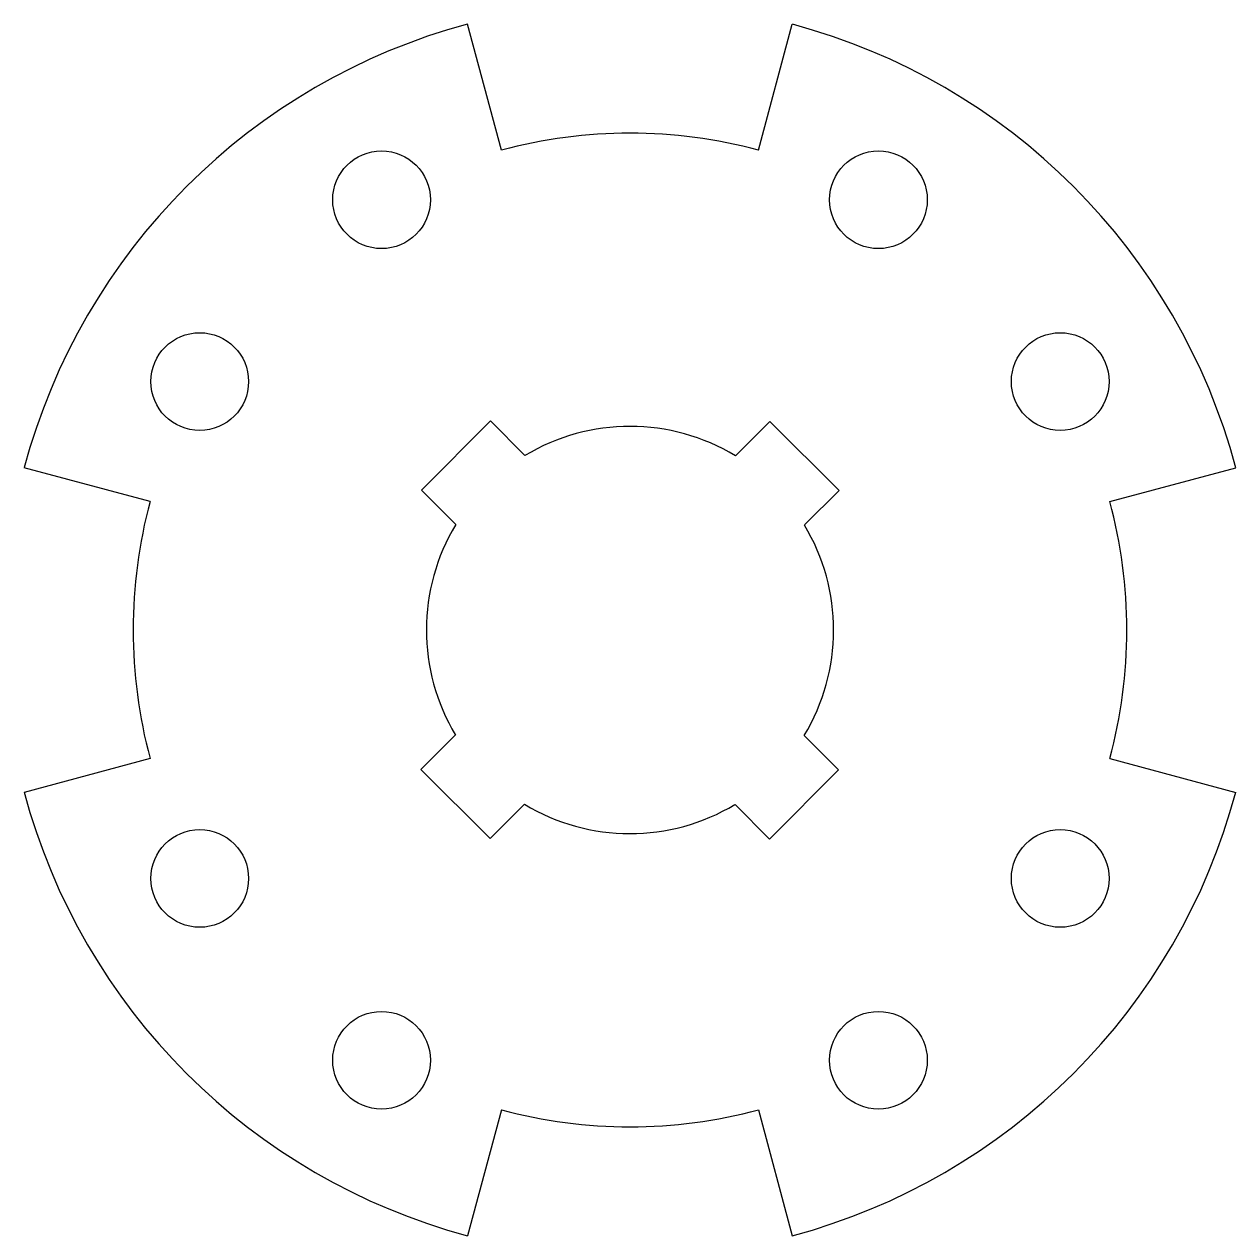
# Model space of a CAD drawing. Header units: millimetres. Extents: x 55 to 3420, y 54 to 1798.
# Drawn here: x 3271.4 to 3420.1, y 1649.1 to 1797.9 of the extents above; entities outside this region: 1.
import ezdxf

# ---------------------------------------------------------------- set-up
doc = ezdxf.new("R2010")
doc.units = ezdxf.units.MM

# ---------------------------------------------------------------- blocks, each defined once
blk = doc.blocks.new('*U1')
blk.add_lwpolyline([(-2.13, -6.36), (-6.36, -2.13), (2.12, 6.36), (6.36, 2.12)])
blk = doc.blocks.new('*U2')
at = {"color": 0, "linetype": 'ByBlock', "lineweight": -2, "transparency": 16777216}
blk.add_blockref('*U1', (3326.52, 1742.82), dxfattribs=at)
for p, rotation in [((3365.08, 1742.77), 270.0000000000001), ((3326.47, 1704.26), 90.00000000000001), ((3365.03, 1704.21), 180)]:
    blk.add_blockref('*U1', p, dxfattribs=dict(at, rotation=rotation))
blk = doc.blocks.new('*U3')
for p, q in [((-15.79, -7.73), (-19.93, 7.73)), ((15.79, -7.73), (19.93, 7.73))]:
    blk.add_line(p, q)
blk = doc.blocks.new('*U4')
at = {"color": 0, "linetype": 'ByBlock', "lineweight": -2, "transparency": 16777216}
blk.add_blockref('*U3', (3345.77, 1790.16), dxfattribs=at)
for p, rotation in [((3279.12, 1723.51), 90), ((3412.42, 1723.51), 270), ((3345.77, 1656.86), 180)]:
    blk.add_blockref('*U3', p, dxfattribs=dict(at, rotation=rotation))
blk = doc.blocks.new('*U5')
for radius, start, end in [(77, 15, 75), (61, 75, 105)]:
    blk.add_arc((-29.29, -47.15), radius, start, end)
blk = doc.blocks.new('*U6')
at = {"color": 0, "linetype": 'ByBlock', "lineweight": -2, "transparency": 16777216}
for p, rotation in [((3298.62, 1752.81), 90.00000000000001), ((3392.92, 1694.22), 269.9999999999999), ((3316.48, 1676.36), 180)]:
    blk.add_blockref('*U5', p, dxfattribs=dict(at, rotation=rotation))
blk.add_blockref('*U5', (3375.07, 1770.66), dxfattribs=at)
blk = doc.blocks.new('*U7')
blk.add_circle((0, 0), 6)
blk = doc.blocks.new('*U8')
at = {"color": 0, "linetype": 'ByBlock', "lineweight": -2, "transparency": 16777216}
for p, rotation in [((3315.27, 1776.34), 59.99999999999999), ((3398.6, 1754.01), 329.9999999999999), ((3292.94, 1754.01), 89.99999999999997), ((3292.94, 1693.01), 149.9999999999999), ((3398.6, 1693.01), 269.9999999999999), ((3376.27, 1670.68), 239.9999999999999), ((3315.27, 1670.68), 180)]:
    blk.add_blockref('*U7', p, dxfattribs=dict(at, rotation=rotation))
blk.add_blockref('*U7', (3376.27, 1776.34), dxfattribs=at)

msp = doc.modelspace()

# ---------------------------------------------------------------- linework, layer by layer
msp.add_circle((61, 60), 6)
for start, end in [(58.813, 121.0399), (148.813, 211.0399), (328.813, 31.0399), (238.813, 301.0399)]:
    msp.add_arc((3345.77, 1723.51), 25, start, end)

# ---------------------------------------------------------------- block references
for name in ['*U4', '*U6', '*U8', '*U2']:
    msp.add_blockref(name, (0, 0))

doc.saveas('drawing.dxf')
